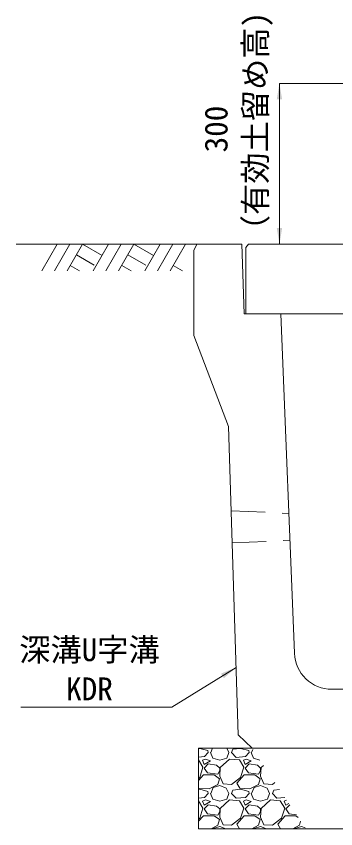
# Model space of a CAD drawing. Units: millimetres at full size; details may follow other scales. Extents: x 172874 to 217143, y 854931 to 903297.
# Drawn here: x 198180 to 198776, y 867574 to 869089 of the extents above; entities that cross this region are included whole.
import ezdxf
from ezdxf.enums import TextEntityAlignment as Align

# ---------------------------------------------------------------- set-up
doc = ezdxf.new("R2010")
doc.units = ezdxf.units.MM
doc.header["$LTSCALE"] = 20
doc.linetypes.add('USER2', pattern=[4.7625, 3.175, -1.5875])
for name, color, linetype, lineweight in [('0_2', 7, 'Continuous', 20), ('基礎材', 7, 'Continuous', 15), ('寸法線', 7, 'Continuous', 13), ('引出線', 4, 'Continuous', 13), ('本体', 2, 'Continuous', 13), ('ﾊｯﾁﾝｸﾞ', 7, 'Continuous', 5)]:
    doc.layers.add(name, color=color, linetype=linetype, lineweight=lineweight)
doc.styles.add('ＭＳ ゴシック', font='')
doc.styles.get('ＭＳ ゴシック').set_extended_font_data('MS Gothic')

# ---------------------------------------------------------------- blocks, each defined once
blk = doc.blocks.new('filled_arrow')
at = {"color": 0, "linetype": 'Continuous', "lineweight": -2}
blk.add_solid([(7.5, 1.25), (0, 0), (7.5, -1.25)], dxfattribs=at)

msp = doc.modelspace()

# ---------------------------------------------------------------- linework, layer by layer
at = {"layer": '0_2'}
msp.add_line((198517.06, 868663.52), (198180.19, 868663.52), dxfattribs=at)
at = {"layer": '基礎材'}
for p, q in [((198520.04, 867723.52), (199396.06, 867723.52)), ((198520.04, 867723.52), (198520.04, 867573.52)), ((198520.04, 867573.52), (199396.06, 867573.52))]:
    msp.add_line(p, q, dxfattribs=at)
at = {"layer": '寸法線'}
for p, q in [((198671.06, 868663.52), (198671.06, 868963.52)), ((199171.06, 868963.52), (198671.06, 868963.52)), ((199166.06, 868663.52), (198671.06, 868663.52))]:
    msp.add_line(p, q, dxfattribs=at)
at = {"layer": '引出線'}
msp.add_lwpolyline([(198590.27, 867874.34), (198470.06, 867800.05), (198188.54, 867800.05)], dxfattribs=at)
at = {"layer": '本体'}
for p, q in [((198517.06, 868663.52), (198511.06, 868651.52)), ((198517.06, 868663.52), (198601.06, 868663.52)), ((198601.06, 868663.52), (198605.06, 868533.52)), ((198511.06, 868651.52), (198511.06, 868493.52)), ((198605.06, 868533.52), (198673.56, 868533.52)), ((198673.56, 868533.52), (198698.87, 867900.72)), ((198511.06, 868493.52), (198576.06, 868323.52)), ((198576.06, 868323.52), (198594.25, 867748.51)), ((198768.82, 867833.52), (198978.3, 867833.52)), ((198594.25, 867748.51), (198620.04, 867723.52)), ((198620.04, 867723.52), (199127.08, 867723.52))]:
    msp.add_line(p, q, dxfattribs=at)
at = {"layer": '本体', "linetype": 'USER2'}
for p, q in [((198581.03, 868166.52), (198688.44, 868161.52)), ((198582.93, 868106.52), (198690.44, 868111.52))]:
    msp.add_line(p, q, dxfattribs=at)
at = {"layer": '本体', "lineweight": 20}
msp.add_lwpolyline([(198608.56, 868657.52), (198613.56, 868663.52), (199133.56, 868663.52), (199138.56, 868657.52), (199138.56, 868533.52), (198608.56, 868533.52)], close=True, dxfattribs=at)
at = {"layer": '本体'}
msp.add_arc((198768.82, 867903.52), 70, 182.29061, 270, dxfattribs=at)
at = {"layer": 'ﾊｯﾁﾝｸﾞ', "lineweight": 9}
for p, q in [((198256.5, 868663.52), (198227.85, 868613.9)), ((198280.12, 868663.52), (198251.47, 868613.9)), ((198303.75, 868663.52), (198275.1, 868613.9)), ((198303.75, 868663.52), (198340.31, 868642.41)), ((198352.5, 868663.52), (198323.85, 868613.9)), ((198376.12, 868663.52), (198347.47, 868613.9)), ((198399.74, 868663.52), (198371.09, 868613.9)), ((198399.74, 868663.52), (198436.31, 868642.41)), ((198448.5, 868663.52), (198419.85, 868613.9)), ((198472.12, 868663.52), (198443.47, 868613.9)), ((198495.74, 868663.52), (198467.1, 868613.9)), ((198292.32, 868643.74), (198325.73, 868624.45)), ((198388.32, 868643.74), (198421.74, 868624.45)), ((198280.9, 868623.95), (198298.31, 868613.9)), ((198376.9, 868623.95), (198394.31, 868613.9)), ((198472.9, 868623.95), (198490.31, 868613.9))]:
    msp.add_line(p, q, dxfattribs=at)
at = {"layer": 'ﾊｯﾁﾝｸﾞ'}
for p, q in [((198522.34, 867723.29), (198520.04, 867723.05)), ((198537.58, 867719.48), (198522.34, 867723.29)), ((198542.92, 867715.67), (198546.28, 867723.52)), ((198572.82, 867723.52), (198576.45, 867715.67)), ((198598.54, 867723.29), (198584.07, 867721.77)), ((198613.78, 867719.48), (198598.54, 867723.29)), ((198531.49, 867708.05), (198520.04, 867707.06)), ((198538.35, 867715.67), (198531.49, 867708.05)), ((198538.35, 867715.67), (198537.58, 867719.48)), ((198542.16, 867715.67), (198546.73, 867705)), ((198572.64, 867705), (198576.45, 867715.67)), ((198581.78, 867715.67), (198584.07, 867721.77)), ((198590.16, 867706.53), (198581.78, 867715.67)), ((198607.69, 867708.05), (198590.16, 867706.53)), ((198614.55, 867715.67), (198607.69, 867708.05)), ((198614.55, 867715.67), (198613.78, 867719.48)), ((198618.36, 867715.67), (198622.93, 867705)), ((198619.12, 867715.67), (198621.53, 867721.29)), ((198520.06, 867701.96), (198520.04, 867701.96)), ((198528.44, 867688.24), (198520.06, 867701.96)), ((198533.01, 867703.48), (198527.68, 867701.19)), ((198527.68, 867701.19), (198530.73, 867693.57)), ((198530.73, 867693.57), (198542.16, 867700.43)), ((198538.35, 867694.34), (198530.73, 867686.72)), ((198542.16, 867700.43), (198533.01, 867703.48)), ((198553.59, 867692.05), (198538.35, 867694.34)), ((198546.73, 867705), (198559.68, 867701.19)), ((198559.68, 867701.19), (198572.64, 867705)), ((198577.97, 867703.48), (198560.44, 867687.48)), ((198596.26, 867701.96), (198577.97, 867703.48)), ((198604.64, 867688.24), (198596.26, 867701.96)), ((198609.21, 867703.48), (198603.88, 867701.19)), ((198603.88, 867701.19), (198606.93, 867693.57)), ((198606.93, 867693.57), (198618.36, 867700.43)), ((198614.55, 867694.34), (198606.93, 867686.72)), ((198618.36, 867700.43), (198609.21, 867703.48)), ((198629.79, 867692.05), (198614.55, 867694.34)), ((198622.93, 867705), (198634.69, 867701.54)), ((198522.34, 867669.19), (198528.44, 867688.24)), ((198530.73, 867686.72), (198536.82, 867677.57)), ((198536.82, 867677.57), (198555.87, 867675.29)), ((198559.68, 867686.72), (198553.59, 867692.05)), ((198555.87, 867675.29), (198559.68, 867682.14)), ((198560.44, 867687.48), (198559.68, 867671.48)), ((198559.68, 867682.14), (198559.68, 867686.72)), ((198598.54, 867669.19), (198604.64, 867688.24)), ((198606.93, 867686.72), (198613.02, 867677.57)), ((198613.02, 867677.57), (198632.07, 867675.29)), ((198635.88, 867686.72), (198629.79, 867692.05)), ((198632.07, 867675.29), (198635.88, 867682.14)), ((198636.64, 867687.48), (198635.88, 867671.48)), ((198635.88, 867682.14), (198635.88, 867686.72)), ((198641.26, 867691.69), (198636.64, 867687.48)), ((198520.04, 867663.58), (198529.2, 867673.76)), ((198520.04, 867667.41), (198522.34, 867669.19)), ((198529.2, 867673.76), (198549.01, 867673.76)), ((198549.01, 867673.76), (198558.92, 867666.9)), ((198558.92, 867666.9), (198555.87, 867656.24)), ((198559.68, 867671.48), (198565.78, 867657)), ((198581.78, 867656.24), (198598.54, 867669.19)), ((198591.69, 867658.52), (198605.4, 867673.76)), ((198605.4, 867673.76), (198625.21, 867673.76)), ((198625.21, 867673.76), (198635.12, 867666.9)), ((198635.12, 867666.9), (198632.07, 867656.24)), ((198635.88, 867671.48), (198641.98, 867657)), ((198520.82, 867649.38), (198520.04, 867650.71)), ((198522.34, 867647.09), (198520.04, 867646.85)), ((198539.87, 867647.85), (198520.82, 867649.38)), ((198537.58, 867643.28), (198522.34, 867647.09)), ((198555.87, 867656.24), (198539.87, 867647.85)), ((198542.92, 867639.47), (198547.49, 867650.14)), ((198547.49, 867650.14), (198559.68, 867653.95)), ((198559.68, 867653.95), (198571.87, 867649.38)), ((198565.78, 867657), (198581.78, 867656.24)), ((198571.87, 867649.38), (198576.45, 867639.47)), ((198598.54, 867647.09), (198584.07, 867645.57)), ((198597.02, 867649.38), (198591.69, 867658.52)), ((198616.07, 867647.85), (198597.02, 867649.38)), ((198613.78, 867643.28), (198598.54, 867647.09)), ((198632.07, 867656.24), (198616.07, 867647.85)), ((198619.12, 867639.47), (198623.69, 867650.14)), ((198623.69, 867650.14), (198635.88, 867653.95)), ((198635.88, 867653.95), (198648.07, 867649.38)), ((198641.98, 867657), (198657.98, 867656.24)), ((198648.07, 867649.38), (198652.65, 867639.47)), ((198657.98, 867656.24), (198662.54, 867659.76)), ((198671.24, 867646.72), (198660.27, 867645.57)), ((198531.49, 867631.85), (198520.04, 867630.86)), ((198538.35, 867639.47), (198531.49, 867631.85)), ((198538.35, 867639.47), (198537.58, 867643.28)), ((198542.16, 867639.47), (198546.73, 867628.8)), ((198572.64, 867628.8), (198576.45, 867639.47)), ((198581.78, 867639.47), (198584.07, 867645.57)), ((198590.16, 867630.33), (198581.78, 867639.47)), ((198607.69, 867631.85), (198590.16, 867630.33)), ((198614.55, 867639.47), (198607.69, 867631.85)), ((198614.55, 867639.47), (198613.78, 867643.28)), ((198618.36, 867639.47), (198622.93, 867628.8)), ((198648.84, 867628.8), (198652.65, 867639.47)), ((198657.98, 867639.47), (198660.27, 867645.57)), ((198666.36, 867630.33), (198657.98, 867639.47)), ((198681.3, 867631.63), (198666.36, 867630.33)), ((198520.06, 867625.76), (198520.04, 867625.76)), ((198528.44, 867612.04), (198520.06, 867625.76)), ((198533.01, 867627.28), (198527.68, 867624.99)), ((198527.68, 867624.99), (198530.73, 867617.37)), ((198530.73, 867617.37), (198542.16, 867624.23)), ((198538.35, 867618.14), (198530.73, 867610.52)), ((198542.16, 867624.23), (198533.01, 867627.28)), ((198553.59, 867615.85), (198538.35, 867618.14)), ((198546.73, 867628.8), (198559.68, 867624.99)), ((198559.68, 867624.99), (198572.64, 867628.8)), ((198577.97, 867627.28), (198560.44, 867611.28)), ((198596.26, 867625.76), (198577.97, 867627.28)), ((198604.64, 867612.04), (198596.26, 867625.76)), ((198609.21, 867627.28), (198603.88, 867624.99)), ((198603.88, 867624.99), (198606.93, 867617.37)), ((198606.93, 867617.37), (198618.36, 867624.23)), ((198614.55, 867618.14), (198606.93, 867610.52)), ((198618.36, 867624.23), (198609.21, 867627.28)), ((198629.79, 867615.85), (198614.55, 867618.14)), ((198622.93, 867628.8), (198635.88, 867624.99)), ((198635.88, 867624.99), (198648.84, 867628.8)), ((198654.17, 867627.28), (198636.64, 867611.28)), ((198672.46, 867625.76), (198654.17, 867627.28)), ((198680.84, 867612.04), (198672.46, 867625.76)), ((198684.47, 867626.88), (198680.08, 867624.99)), ((198680.08, 867624.99), (198683.13, 867617.37)), ((198683.13, 867617.37), (198688.61, 867620.67)), ((198690.48, 867617.87), (198683.13, 867610.52)), ((198522.34, 867592.99), (198528.44, 867612.04)), ((198530.73, 867610.52), (198536.82, 867601.37)), ((198536.82, 867601.37), (198555.87, 867599.09)), ((198559.68, 867610.52), (198553.59, 867615.85)), ((198555.87, 867599.09), (198559.68, 867605.94)), ((198560.44, 867611.28), (198559.68, 867595.28)), ((198559.68, 867605.94), (198559.68, 867610.52)), ((198598.54, 867592.99), (198604.64, 867612.04)), ((198606.93, 867610.52), (198613.02, 867601.37)), ((198613.02, 867601.37), (198632.07, 867599.09)), ((198635.88, 867610.52), (198629.79, 867615.85)), ((198632.07, 867599.09), (198635.88, 867605.94)), ((198636.64, 867611.28), (198635.88, 867595.28)), ((198635.88, 867605.94), (198635.88, 867610.52)), ((198674.74, 867592.99), (198680.84, 867612.04)), ((198683.13, 867610.52), (198689.22, 867601.37)), ((198689.22, 867601.37), (198702.54, 867599.77)), ((198520.04, 867587.38), (198529.2, 867597.56)), ((198520.04, 867591.21), (198522.34, 867592.99)), ((198529.2, 867597.56), (198549.01, 867597.56)), ((198549.01, 867597.56), (198558.92, 867590.7)), ((198558.92, 867590.7), (198555.87, 867580.04)), ((198559.68, 867595.28), (198565.78, 867580.8)), ((198581.78, 867580.04), (198598.54, 867592.99)), ((198591.69, 867582.32), (198605.4, 867597.56)), ((198605.4, 867597.56), (198625.21, 867597.56)), ((198625.21, 867597.56), (198635.12, 867590.7)), ((198635.12, 867590.7), (198632.07, 867580.04)), ((198635.88, 867595.28), (198641.98, 867580.8)), ((198657.98, 867580.04), (198674.74, 867592.99)), ((198667.89, 867582.32), (198681.6, 867597.56)), ((198681.6, 867597.56), (198701.41, 867597.56)), ((198701.41, 867597.56), (198706.24, 867594.22)), ((198710.5, 867587.83), (198708.27, 867580.04)), ((198520.62, 867573.52), (198520.04, 867574.51)), ((198555.87, 867580.04), (198543.43, 867573.52)), ((198547.31, 867573.52), (198547.49, 867573.94)), ((198547.49, 867573.94), (198559.68, 867577.75)), ((198559.68, 867577.75), (198570.96, 867573.52)), ((198565.78, 867580.8), (198581.78, 867580.04)), ((198596.82, 867573.52), (198591.69, 867582.32)), ((198632.07, 867580.04), (198619.63, 867573.52)), ((198623.51, 867573.52), (198623.69, 867573.94)), ((198623.69, 867573.94), (198635.88, 867577.75)), ((198635.88, 867577.75), (198647.16, 867573.52)), ((198641.98, 867580.8), (198657.98, 867580.04)), ((198673.02, 867573.52), (198667.89, 867582.32)), ((198708.27, 867580.04), (198695.83, 867573.52)), ((198699.71, 867573.52), (198699.89, 867573.94)), ((198699.89, 867573.94), (198712.08, 867577.75)), ((198712.08, 867577.75), (198718.93, 867575.18))]:
    msp.add_line(p, q, dxfattribs=at)

# ---------------------------------------------------------------- block references
at = {"layer": '寸法線', "xscale": 4, "yscale": 4}
for p, rotation in [((198671.06, 868963.52), 270), ((198671.06, 868663.52), 90)]:
    msp.add_blockref('filled_arrow', p, dxfattribs=dict(at, rotation=rotation))
at = {"layer": '引出線', "xscale": 4, "yscale": 4, "rotation": 211.7}
msp.add_blockref('filled_arrow', (198590.27, 867874.34), dxfattribs=at)

# ---------------------------------------------------------------- texts
at = {"layer": '寸法線', "style": 'ＭＳ ゴシック'}
for s, p in [('（有効土留め高)', (198660.15, 868659.88)), ('300', (198587.02, 868834.71))]:
    msp.add_text(s, height=42.72, rotation=90, dxfattribs=at).set_placement(p, align=Align.BOTTOM_LEFT)
at = {"layer": '引出線', "style": 'ＭＳ ゴシック'}
for s, p in [('深溝U字溝', (198185.68, 867873.29)), ('KDR', (198273.09, 867800.17))]:
    msp.add_text(s, height=42.72, dxfattribs=at).set_placement(p, align=Align.BOTTOM_LEFT)

doc.saveas('drawing.dxf')
